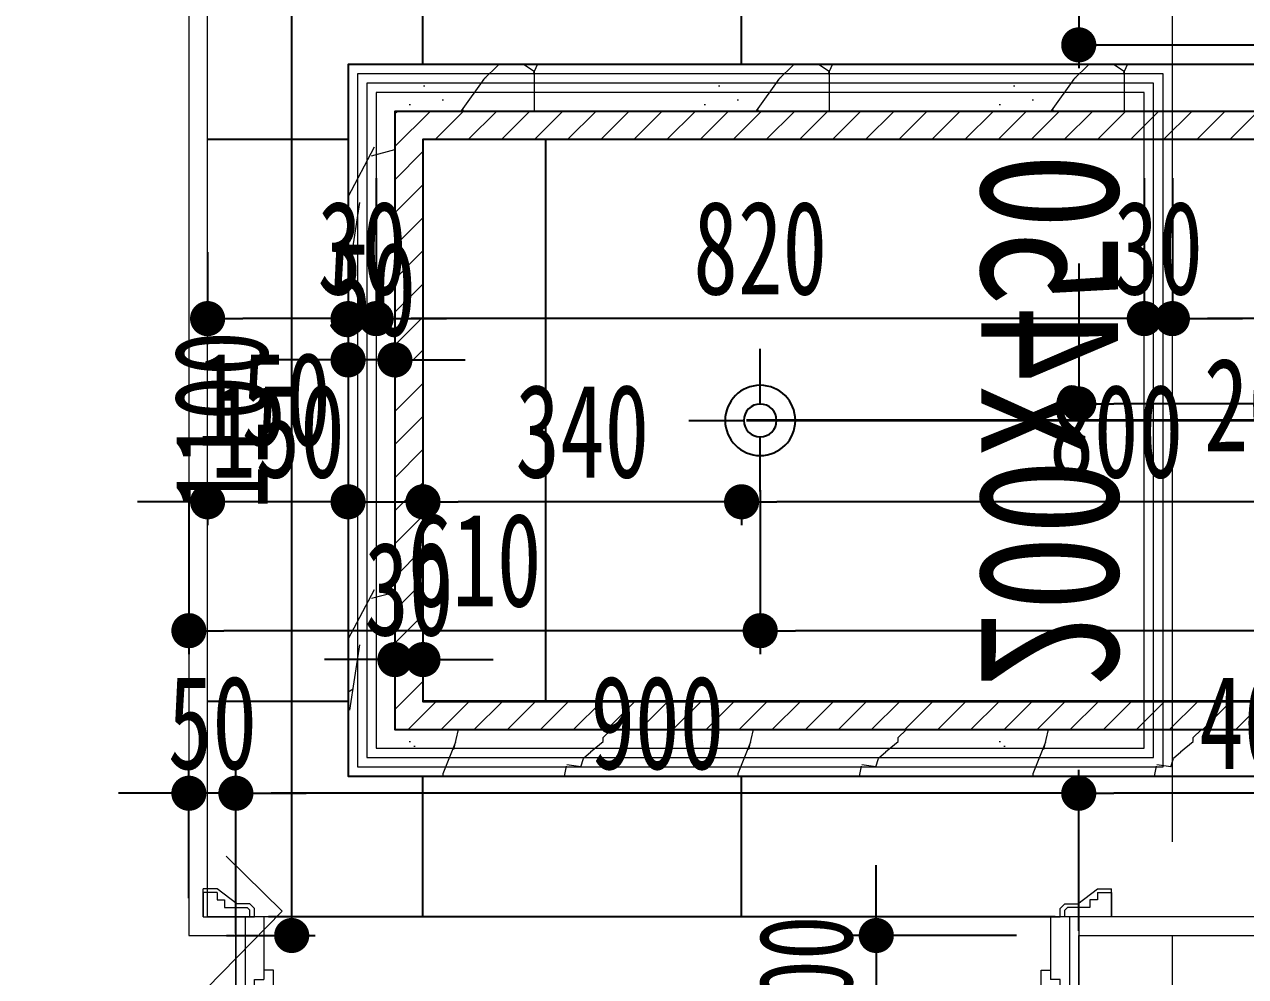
# Model space of a CAD drawing. Header units: millimetres. Extents: x 815519 to 890079, y 147095 to 251022.
# Drawn here: x 872216 to 873520, y 213374 to 214390 of the extents above; entities that cross this region are included whole.
import ezdxf
from ezdxf.enums import TextEntityAlignment as Align

# ---------------------------------------------------------------- set-up
doc = ezdxf.new("R2010")
doc.units = ezdxf.units.MM
doc.header["$LTSCALE"] = 1000
doc.linetypes.add('DASH', pattern=[0.35, 0.25, -0.1])
doc.linetypes.add('DASHDOT', pattern=[1, 0.5, -0.25, 0, -0.25])
doc.layers.get('Defpoints').update_dxf_attribs({"color": 1})
for name, color, linetype in [('A-完成面尺寸标注', 53, 'Continuous'), ('FC-地面分割', 142, 'Continuous'), ('FC-材料分缝', 8, 'Continuous')]:
    doc.layers.add(name, color=color, linetype=linetype)
for name, color, linetype, lineweight in [('EL-开关设备', 140, 'Continuous', 0), ('EL-插座尺寸', 53, 'Continuous', 0), ('EL-线路控制', 11, 'Continuous', 0), ('FC-地面填充', 250, 'Continuous', 0), ('FC-地面尺寸', 53, 'Continuous', 0), ('FC-门槛线', 8, 'Continuous', 0), ('L-梁', 91, 'DASH', 0), ('RC-天花尺寸', 53, 'Continuous', 0), ('RC-天花灯具', 140, 'Continuous', 0), ('RC-天花灯具尺寸', 53, 'Continuous', 0), ('RC-天花造型', 40, 'Continuous', 0), ('S-WALL', 255, 'Continuous', 0), ('S-装饰完成线', 30, 'Continuous', 0), ('S-门套', 141, 'Continuous', 0), ('梁标注', 134, 'Continuous', 18)]:
    doc.layers.add(name, color=color, linetype=linetype, lineweight=lineweight)
doc.styles.add('TH-STYLE1', font='', dxfattribs={"width": 0.7})
doc.styles.add('宋体', font='', dxfattribs={"width": 0.8})
doc.styles.get('TH-STYLE1').set_extended_font_data('STFangsong')
doc.styles.get('宋体').set_extended_font_data('NSimSun')
doc.dimstyles.new('[布局]1：50', dxfattribs={"dimtxt": 2, "dimasz": 0.75, "dimexe": 0.5, "dimexo": 0.8, "dimgap": 0.5, "dimtad": 1, "dimdec": 0, "dimlfac": 50, "dimrnd": 5, "dimdsep": 46, "dimtxsty": 'TH-STYLE1', "dimblk": 'DOT', "dimcen": 1, "dimdle": 0.5, "dimclrd": 53, "dimclre": 53, "dimclrt": 53, "dimadec": 0, "dimazin": 0, "dimtfac": 1, "dimtdec": 0, "dimtix": 1, "dimtmove": 2, "dimatfit": 3, "dimldrblk": 'HBA_DIMENSION_TICK-天华', "dimfxl": 3, "dimfxlon": 1, "dimarcsym": 0})
doc.dimstyles.new('TH-1：50', dxfattribs={"dimscale": 50, "dimtxt": 2, "dimasz": 0.75, "dimexe": 0.5, "dimexo": 0.8, "dimgap": 0.5, "dimtad": 1, "dimdec": 0, "dimrnd": 5, "dimdsep": 46, "dimtxsty": 'TH-STYLE1', "dimblk": 'DOT', "dimcen": 1, "dimdle": 0.5, "dimclrd": 53, "dimclre": 53, "dimclrt": 2, "dimadec": 0, "dimazin": 2, "dimtfac": 1, "dimtdec": 0, "dimtix": 1, "dimtmove": 2, "dimatfit": 3, "dimldrblk": 'HBA_DIMENSION_TICK-天华', "dimfxl": 3, "dimfxlon": 1, "dimarcsym": 0})
doc.dimstyles.new('TH-[布局]1：50', dxfattribs={"dimscale": 0, "dimtxt": 2, "dimasz": 0.75, "dimexe": 0.3, "dimexo": 0.8, "dimgap": 0.5, "dimtad": 1, "dimdec": 0, "dimrnd": 5, "dimdsep": 46, "dimtxsty": 'TH-STYLE1', "dimblk": 'DOT', "dimcen": 1, "dimdle": 0.5, "dimclrd": 53, "dimclre": 53, "dimclrt": 53, "dimadec": 0, "dimazin": 2, "dimtfac": 1, "dimtdec": 0, "dimtix": 1, "dimtmove": 2, "dimatfit": 3, "dimldrblk": 'HBA_DIMENSION_TICK-天华', "dimfxl": 3, "dimfxlon": 1, "dimarcsym": 0})

# ---------------------------------------------------------------- blocks, each defined once
blk = doc.blocks.new('*U50')
at = {"layer": 'S-门套', "ltscale": 0.3}
for p, q in [((25, 300), (10, 300)), ((10, 270), (10, 300)), ((46.1, 284), (25, 300)), ((10, 296), (10, 270)), ((25, 296), (10, 296)), ((10, 270), (10, 296)), ((22.6, 296), (22.6, 296)), ((25, 296), (25, 288)), ((25, 288), (33, 288)), ((33, 288), (33, 280)), ((33, 280), (57, 280)), ((60, 284), (46.1, 284)), ((60, 277), (57, 280)), ((65, 279), (60, 284)), ((60, 270), (60, 277)), ((65, 270), (65, 279)), ((10, 270), (60, 270)), ((10, 270), (65, 270)), ((45, 130), (45, 270)), ((55, 130), (55, 270)), ((75, 270), (65, 270)), ((75, 217), (75, 270)), ((75, 227), (78.6, 227)), ((78.6, 222), (78.6, 227)), ((78.6, 222), (81.4, 222)), ((81.4, 227), (85, 227)), ((81.4, 222), (81.4, 227)), ((85, 227), (85, 187)), ((65, 217), (65, 197)), ((75, 217), (65, 217)), ((65, 197), (75, 197)), ((75, 130), (75, 197)), ((85, 187), (75, 187)), ((10, 130), (10, 100)), ((10, 130), (60, 130)), ((10, 104), (10, 130)), ((10, 130), (65, 130)), ((10, 130), (10, 104)), ((33, 112), (33, 120)), ((33, 120), (57, 120)), ((60, 123), (57, 120)), ((60, 130), (60, 123)), ((65, 121), (60, 116)), ((75, 130), (65, 130)), ((65, 130), (65, 121)), ((46.1, 116), (25, 100)), ((25, 104), (25, 112)), ((25, 112), (33, 112)), ((60, 116), (46.1, 116)), ((25, 104), (10, 104)), ((25, 100), (10, 100)), ((22.6, 104), (22.6, 104))]:
    blk.add_line(p, q, dxfattribs=at)
blk.add_arc((80, 227), 3, 0, 180, dxfattribs=at)
blk = doc.blocks.new('*U49')
at = {"layer": 'S-门套', "ltscale": 0.3}
for p, q in [((25, 300), (10, 300)), ((10, 270), (10, 300)), ((46.1, 284), (25, 300)), ((10, 296), (10, 270)), ((25, 296), (10, 296)), ((10, 270), (10, 296)), ((22.6, 296), (22.6, 296)), ((25, 296), (25, 288)), ((25, 288), (33, 288)), ((33, 288), (33, 280)), ((33, 280), (57, 280)), ((60, 284), (46.1, 284)), ((60, 277), (57, 280)), ((65, 279), (60, 284)), ((60, 270), (60, 277)), ((65, 270), (65, 279)), ((10, 270), (60, 270)), ((10, 270), (65, 270)), ((45, 130), (45, 270)), ((55, 130), (55, 270)), ((75, 270), (65, 270)), ((75, 217), (75, 270)), ((75, 227), (78.6, 227)), ((78.6, 222), (78.6, 227)), ((78.6, 222), (81.4, 222)), ((81.4, 227), (85, 227)), ((81.4, 222), (81.4, 227)), ((85, 227), (85, 187)), ((65, 217), (65, 197)), ((75, 217), (65, 217)), ((65, 197), (75, 197)), ((75, 130), (75, 197)), ((85, 187), (75, 187)), ((10, 130), (10, 100)), ((10, 130), (60, 130)), ((10, 104), (10, 130)), ((10, 130), (65, 130)), ((10, 130), (10, 104)), ((33, 112), (33, 120)), ((33, 120), (57, 120)), ((60, 123), (57, 120)), ((60, 130), (60, 123)), ((65, 121), (60, 116)), ((75, 130), (65, 130)), ((65, 130), (65, 121)), ((46.1, 116), (25, 100)), ((25, 104), (25, 112)), ((25, 112), (33, 112)), ((60, 116), (46.1, 116)), ((25, 104), (10, 104)), ((25, 100), (10, 100)), ((22.6, 104), (22.6, 104))]:
    blk.add_line(p, q, dxfattribs=at)
blk.add_arc((80, 227), 3, 0, 180, dxfattribs=at)
blk = doc.blocks.new('A$C6B8357AB')
at = {"layer": 'RC-天花灯具', "color": 8, "lineweight": -2}
for p, q in [((76.3, 152.3), (76.3, 93.8)), ((0, 76.3), (58.9, 76.3)), ((93.8, 76.3), (152.6, 76.3)), ((76.3, 58.9), (76.3, 0))]:
    blk.add_line(p, q, dxfattribs=at)
at = {"layer": 'RC-天花灯具', "lineweight": -2}
blk.add_circle((76.3, 76.3), 37.5, dxfattribs=at)
at = {"layer": 'RC-天花灯具', "color": 8, "lineweight": -2}
blk.add_circle((76.3, 76.3), 17.5, dxfattribs=at)
blk = doc.blocks.new('wgwegwevberr')
at = {"layer": 'L-梁', "linetype": 'DASH'}
blk.add_line((848312.3, 139443.9), (848312.3, 145743.9), dxfattribs=at)
blk = doc.blocks.new('_Dot')
at = {"color": 33, "linetype": 'ByBlock', "lineweight": -2}
blk.add_line((-0.5, 0), (-1, 0), dxfattribs=at)
at = {"color": 33, "linetype": 'ByBlock', "const_width": 0.5}
blk.add_lwpolyline([(-0.25, 0, 1), (0.25, 0, 1)], format="xyb", close=True, dxfattribs=at)
blk = doc.blocks.new('*D1060')
at = {"layer": 'Defpoints', "color": 0, "transparency": 16777216}
for p in [(873839.3, 214601.5, 6.9), (873341.8, 214517.5), (873341.8, 213985.1)]:
    blk.add_point(p, dxfattribs=at)
at = {"layer": 'EL-插座尺寸', "color": 53, "lineweight": -2, "transparency": 16777216}
for p, q in [((873341.8, 214135.1), (873341.8, 213960.1)), ((873839.3, 214135.1), (873839.3, 213960.1)), ((873801.8, 213985.1), (873379.3, 213985.1))]:
    blk.add_line(p, q, dxfattribs=at)
at = {"layer": 'EL-插座尺寸', "color": 53, "lineweight": -2, "transparency": 16777216, "xscale": 37.5, "yscale": 37.5, "zscale": 37.5, "rotation": 180}
blk.add_blockref('_Dot', (873341.8, 213985.1), dxfattribs=at)
at = {"layer": 'EL-插座尺寸', "color": 53, "lineweight": -2, "transparency": 16777216, "xscale": 37.5, "yscale": 37.5, "zscale": 37.5}
blk.add_blockref('_Dot', (873839.3, 213985.1), dxfattribs=at)
at = {"layer": 'EL-插座尺寸', "color": 2, "transparency": 16777216, "insert": (873616.8, 214066), "char_height": 100, "attachment_point": 5, "style": 'TH-STYLE1'}
blk.add_mtext('EQ', dxfattribs=at)
blk = doc.blocks.new('HBA_DIMENSION_TICK-天华')
at = {"color": 50, "linetype": 'ByBlock'}
for points in [[(-72.714, 62.307), (-54.906, 79.963), (-12, -0.037), (0, 0)], [(-72.714, -62.307), (-54.906, -79.963), (-12, 0.037), (0, 0)]]:
    blk.add_solid(points, dxfattribs=at)
blk = doc.blocks.new('*U551')
at = {"ltscale": 0.3}
h = blk.add_hatch(color=256, dxfattribs=at)
h.dxf.hatch_style = 1
edge = h.paths.add_edge_path()
edge.add_arc((0, 0), 50, 0, 360)
for p, q in [((195.9, 194.1), (136.6, 253.4)), ((36.2, 34.5), (195.9, 194.1))]:
    blk.add_line(p, q, dxfattribs=at)
blk.add_circle((0, 0), 50, dxfattribs=at)
blk = doc.blocks.new('*D1137')
at = {"layer": 'A-完成面尺寸标注', "color": 53, "lineweight": -2, "ltscale": 0.5, "transparency": 16777216}
for p, q in [((873341.8, 213422.5), (873341.8, 213594.4)), ((873741.8, 213477.5), (873741.8, 213594.4)), ((873704.3, 213569.4), (873379.3, 213569.4))]:
    blk.add_line(p, q, dxfattribs=at)
at = {"layer": 'Defpoints', "color": 0, "ltscale": 0.5, "transparency": 16777216}
for p in [(873341.8, 213569.4), (873741.8, 213437.5), (873341.8, 213382.5)]:
    blk.add_point(p, dxfattribs=at)
at = {"layer": 'A-完成面尺寸标注', "color": 53, "lineweight": -2, "ltscale": 0.5, "transparency": 16777216, "xscale": 37.49999999999999, "yscale": 37.49999999999999, "zscale": 37.49999999999999, "rotation": 180}
blk.add_blockref('_Dot', (873341.8, 213569.4), dxfattribs=at)
at = {"layer": 'A-完成面尺寸标注', "color": 53, "lineweight": -2, "ltscale": 0.5, "transparency": 16777216, "xscale": 37.49999999999999, "yscale": 37.49999999999999, "zscale": 37.49999999999999}
blk.add_blockref('_Dot', (873741.8, 213569.4), dxfattribs=at)
at = {"layer": 'A-完成面尺寸标注', "color": 53, "ltscale": 0.5, "transparency": 16777216, "insert": (873541.8, 213644.4), "char_height": 100, "attachment_point": 5, "style": 'TH-STYLE1'}
blk.add_mtext('400', dxfattribs=at)
blk = doc.blocks.new('*D1138')
at = {"layer": 'A-完成面尺寸标注', "color": 53, "lineweight": -2, "ltscale": 0.5, "transparency": 16777216}
for p, q in [((872441.8, 213419.8), (872441.8, 213594.4)), ((873341.8, 213422.5), (873341.8, 213594.4)), ((873304.3, 213569.4), (872479.3, 213569.4))]:
    blk.add_line(p, q, dxfattribs=at)
at = {"layer": 'Defpoints', "color": 0, "ltscale": 0.5, "transparency": 16777216}
for p in [(872441.8, 213569.4), (872441.8, 213379.8), (873341.8, 213382.5)]:
    blk.add_point(p, dxfattribs=at)
at = {"layer": 'A-完成面尺寸标注', "color": 53, "lineweight": -2, "ltscale": 0.5, "transparency": 16777216, "xscale": 37.49999999999999, "yscale": 37.49999999999999, "zscale": 37.49999999999999, "rotation": 180}
blk.add_blockref('_Dot', (872441.8, 213569.4), dxfattribs=at)
at = {"layer": 'A-完成面尺寸标注', "color": 53, "lineweight": -2, "ltscale": 0.5, "transparency": 16777216, "xscale": 37.49999999999999, "yscale": 37.49999999999999, "zscale": 37.49999999999999}
blk.add_blockref('_Dot', (873341.8, 213569.4), dxfattribs=at)
at = {"layer": 'A-完成面尺寸标注', "color": 53, "ltscale": 0.5, "transparency": 16777216, "insert": (872891.8, 213644.4), "char_height": 100, "attachment_point": 5, "style": 'TH-STYLE1'}
blk.add_mtext('900', dxfattribs=at)
blk = doc.blocks.new('*D1139')
at = {"layer": 'A-完成面尺寸标注', "color": 53, "lineweight": -2, "ltscale": 0.5, "transparency": 16777216}
for p, q in [((873125.6, 213455), (873125.6, 213492.5)), ((873275.5, 213417.5), (873100.6, 213417.5)), ((873125.6, 213417.5), (873125.6, 213317.5)), ((873275.5, 213317.5), (873100.6, 213317.5)), ((873125.6, 213280), (873125.6, 213242.5))]:
    blk.add_line(p, q, dxfattribs=at)
at = {"layer": 'Defpoints', "color": 0, "ltscale": 0.5, "transparency": 16777216}
for p in [(873341.8, 213417.5, 6.9), (873125.6, 213317.5), (873341.8, 213317.5, 6.9)]:
    blk.add_point(p, dxfattribs=at)
at = {"layer": 'A-完成面尺寸标注', "color": 53, "lineweight": -2, "ltscale": 0.5, "transparency": 16777216, "xscale": 37.49999999999999, "yscale": 37.49999999999999, "zscale": 37.49999999999999}
for p, rotation in [((873125.6, 213417.5), 270), ((873125.6, 213317.5), 90)]:
    blk.add_blockref('_Dot', p, dxfattribs=dict(at, rotation=rotation))
at = {"layer": 'A-完成面尺寸标注', "color": 53, "ltscale": 0.5, "transparency": 16777216, "insert": (873050.6, 213367.5), "char_height": 100, "attachment_point": 5, "rotation": 90, "style": 'TH-STYLE1'}
blk.add_mtext('100', dxfattribs=at)
blk = doc.blocks.new('*D1151')
at = {"layer": 'A-完成面尺寸标注', "color": 53, "lineweight": -2, "ltscale": 0.5, "transparency": 16777216}
for p, q in [((872391.6, 213457.5), (872391.6, 213594.4)), ((872441.8, 213502.3), (872441.8, 213594.4)), ((872354.1, 213569.4), (872316.6, 213569.4)), ((872441.8, 213569.4), (872391.6, 213569.4)), ((872479.3, 213569.4), (872516.8, 213569.4))]:
    blk.add_line(p, q, dxfattribs=at)
at = {"layer": 'Defpoints', "color": 0, "ltscale": 0.5, "transparency": 16777216}
for p in [(872391.6, 213569.4), (872441.8, 213462.3), (872391.6, 213417.5)]:
    blk.add_point(p, dxfattribs=at)
at = {"layer": 'A-完成面尺寸标注', "color": 53, "lineweight": -2, "ltscale": 0.5, "transparency": 16777216, "xscale": 37.49999999999999, "yscale": 37.49999999999999, "zscale": 37.49999999999999}
blk.add_blockref('_Dot', (872391.6, 213569.4), dxfattribs=at)
at = {"layer": 'A-完成面尺寸标注', "color": 53, "lineweight": -2, "ltscale": 0.5, "transparency": 16777216, "xscale": 37.49999999999999, "yscale": 37.49999999999999, "zscale": 37.49999999999999, "rotation": 180}
blk.add_blockref('_Dot', (872441.8, 213569.4), dxfattribs=at)
at = {"layer": 'A-完成面尺寸标注', "color": 53, "ltscale": 0.5, "transparency": 16777216, "insert": (872416.7, 213644.4), "char_height": 100, "attachment_point": 5, "style": 'TH-STYLE1'}
blk.add_mtext('50', dxfattribs=at)
blk = doc.blocks.new('*D1152')
at = {"layer": 'A-完成面尺寸标注', "color": 53, "lineweight": -2, "ltscale": 0.5, "transparency": 16777216}
for p, q in [((872431.6, 214517.5), (872526.4, 214517.5)), ((872501.4, 213455), (872501.4, 214480)), ((872431.6, 213417.5), (872526.4, 213417.5))]:
    blk.add_line(p, q, dxfattribs=at)
at = {"layer": 'Defpoints', "color": 0, "ltscale": 0.5, "transparency": 16777216}
for p in [(872391.6, 214517.5, 6.9), (872501.4, 214517.5), (872391.6, 213417.5, 6.9)]:
    blk.add_point(p, dxfattribs=at)
at = {"layer": 'A-完成面尺寸标注', "color": 53, "lineweight": -2, "ltscale": 0.5, "transparency": 16777216, "xscale": 37.49999999999999, "yscale": 37.49999999999999, "zscale": 37.49999999999999}
for p, rotation in [((872501.4, 214517.5), 90), ((872501.4, 213417.5), 270)]:
    blk.add_blockref('_Dot', p, dxfattribs=dict(at, rotation=rotation))
at = {"layer": 'A-完成面尺寸标注', "color": 53, "ltscale": 0.5, "transparency": 16777216, "insert": (872426.4, 213967.5), "char_height": 100, "attachment_point": 5, "rotation": 90, "style": 'TH-STYLE1'}
blk.add_mtext('1100', dxfattribs=at)
blk = doc.blocks.new('*D1161')
at = {"layer": 'A-完成面尺寸标注', "color": 53, "lineweight": -2, "ltscale": 0.5, "transparency": 16777216}
for p, q in [((873341.8, 214477.6), (873341.8, 214343.5)), ((874291.8, 214477.6), (874291.8, 214343.5)), ((873379.3, 214368.5), (874254.3, 214368.5))]:
    blk.add_line(p, q, dxfattribs=at)
at = {"layer": 'Defpoints', "color": 0, "ltscale": 0.5, "transparency": 16777216}
for p in [(873341.8, 214517.5, 6.9), (874291.8, 214517.5, 6.9), (874291.8, 214368.5)]:
    blk.add_point(p, dxfattribs=at)
at = {"layer": 'A-完成面尺寸标注', "color": 53, "lineweight": -2, "ltscale": 0.5, "transparency": 16777216, "xscale": 37.49999999999999, "yscale": 37.49999999999999, "zscale": 37.49999999999999, "rotation": 180}
blk.add_blockref('_Dot', (873341.8, 214368.5), dxfattribs=at)
at = {"layer": 'A-完成面尺寸标注', "color": 53, "lineweight": -2, "ltscale": 0.5, "transparency": 16777216, "xscale": 37.49999999999999, "yscale": 37.49999999999999, "zscale": 37.49999999999999}
blk.add_blockref('_Dot', (874291.8, 214368.5), dxfattribs=at)
at = {"layer": 'A-完成面尺寸标注', "color": 53, "ltscale": 0.5, "transparency": 16777216, "insert": (873816.8, 214443.5), "char_height": 100, "attachment_point": 5, "style": 'TH-STYLE1'}
blk.add_mtext('950', dxfattribs=at)
blk = doc.blocks.new('*D1209')
at = {"layer": 'Defpoints', "color": 0, "ltscale": 0.5, "transparency": 16777216}
for p in [(872561.6, 214164.9), (872591.6, 214164.9), (872561.6, 214076.2)]:
    blk.add_point(p, dxfattribs=at)
at = {"layer": 'RC-天花尺寸', "color": 53, "lineweight": -2, "ltscale": 0.5, "transparency": 16777216}
for p, q in [((872561.6, 214124.9), (872561.6, 214061.2)), ((872591.6, 214124.9), (872591.6, 214061.2)), ((872524.1, 214076.2), (872486.6, 214076.2)), ((872591.6, 214076.2), (872561.6, 214076.2)), ((872629.1, 214076.2), (872666.6, 214076.2))]:
    blk.add_line(p, q, dxfattribs=at)
at = {"layer": 'RC-天花尺寸', "color": 53, "lineweight": -2, "ltscale": 0.5, "transparency": 16777216, "xscale": 37.49999999999999, "yscale": 37.49999999999999, "zscale": 37.49999999999999}
blk.add_blockref('_Dot', (872561.6, 214076.2), dxfattribs=at)
at = {"layer": 'RC-天花尺寸', "color": 53, "lineweight": -2, "ltscale": 0.5, "transparency": 16777216, "xscale": 37.49999999999999, "yscale": 37.49999999999999, "zscale": 37.49999999999999, "rotation": 180}
blk.add_blockref('_Dot', (872591.6, 214076.2), dxfattribs=at)
at = {"layer": 'RC-天花尺寸', "color": 53, "ltscale": 0.5, "transparency": 16777216, "insert": (872576.6, 214151.2), "char_height": 100, "attachment_point": 5, "style": 'TH-STYLE1'}
blk.add_mtext('30', dxfattribs=at)
blk = doc.blocks.new('*D1210')
at = {"layer": 'Defpoints', "color": 0, "ltscale": 0.5, "transparency": 16777216}
for p in [(872411.6, 214187), (872561.6, 214187), (872411.6, 214076.2)]:
    blk.add_point(p, dxfattribs=at)
at = {"layer": 'RC-天花尺寸', "color": 53, "lineweight": -2, "ltscale": 0.5, "transparency": 16777216}
for p, q in [((872411.6, 214147), (872411.6, 214061.2)), ((872561.6, 214147), (872561.6, 214061.2)), ((872524.1, 214076.2), (872449.1, 214076.2))]:
    blk.add_line(p, q, dxfattribs=at)
at = {"layer": 'RC-天花尺寸', "color": 53, "lineweight": -2, "ltscale": 0.5, "transparency": 16777216, "xscale": 37.49999999999999, "yscale": 37.49999999999999, "zscale": 37.49999999999999, "rotation": 180}
blk.add_blockref('_Dot', (872411.6, 214076.2), dxfattribs=at)
at = {"layer": 'RC-天花尺寸', "color": 53, "lineweight": -2, "ltscale": 0.5, "transparency": 16777216, "xscale": 37.49999999999999, "yscale": 37.49999999999999, "zscale": 37.49999999999999}
blk.add_blockref('_Dot', (872561.6, 214076.2), dxfattribs=at)
at = {"layer": 'RC-天花尺寸', "color": 53, "ltscale": 0.5, "transparency": 16777216, "insert": (872471.6, 213989.7), "char_height": 100, "attachment_point": 5, "style": 'TH-STYLE1'}
blk.add_mtext('150', dxfattribs=at)
blk = doc.blocks.new('*D1350')
at = {"layer": 'Defpoints', "color": 0, "transparency": 16777216}
for p in [(872981.8, 213936.7), (873781.8, 213936.7), (872981.8, 213880.6)]:
    blk.add_point(p, dxfattribs=at)
at = {"layer": 'FC-地面尺寸', "color": 53, "lineweight": -2, "transparency": 16777216}
for p, q in [((872981.8, 213896.7), (872981.8, 213855.6)), ((873781.8, 213896.7), (873781.8, 213855.6)), ((873744.3, 213880.6), (873019.3, 213880.6))]:
    blk.add_line(p, q, dxfattribs=at)
at = {"layer": 'FC-地面尺寸', "color": 53, "lineweight": -2, "transparency": 16777216, "xscale": 37.49999999999999, "yscale": 37.49999999999999, "zscale": 37.49999999999999, "rotation": 180}
blk.add_blockref('_Dot', (872981.8, 213880.6), dxfattribs=at)
at = {"layer": 'FC-地面尺寸', "color": 53, "lineweight": -2, "transparency": 16777216, "xscale": 37.49999999999999, "yscale": 37.49999999999999, "zscale": 37.49999999999999}
blk.add_blockref('_Dot', (873781.8, 213880.6), dxfattribs=at)
at = {"layer": 'FC-地面尺寸', "color": 53, "transparency": 16777216, "insert": (873381.8, 213955.6), "char_height": 100, "attachment_point": 5, "style": 'TH-STYLE1'}
blk.add_mtext('800', dxfattribs=at)
blk = doc.blocks.new('*D1351')
at = {"layer": 'Defpoints', "color": 0, "transparency": 16777216}
for p in [(872641.6, 213936.7), (872981.8, 213936.7), (872641.6, 213880.6)]:
    blk.add_point(p, dxfattribs=at)
at = {"layer": 'FC-地面尺寸', "color": 53, "lineweight": -2, "transparency": 16777216}
for p, q in [((872641.6, 213896.7), (872641.6, 213855.6)), ((872981.8, 213896.7), (872981.8, 213855.6)), ((872944.3, 213880.6), (872679.1, 213880.6))]:
    blk.add_line(p, q, dxfattribs=at)
at = {"layer": 'FC-地面尺寸', "color": 53, "lineweight": -2, "transparency": 16777216, "xscale": 37.49999999999999, "yscale": 37.49999999999999, "zscale": 37.49999999999999, "rotation": 180}
blk.add_blockref('_Dot', (872641.6, 213880.6), dxfattribs=at)
at = {"layer": 'FC-地面尺寸', "color": 53, "lineweight": -2, "transparency": 16777216, "xscale": 37.49999999999999, "yscale": 37.49999999999999, "zscale": 37.49999999999999}
blk.add_blockref('_Dot', (872981.8, 213880.6), dxfattribs=at)
at = {"layer": 'FC-地面尺寸', "color": 53, "transparency": 16777216, "insert": (872811.7, 213955.6), "char_height": 100, "attachment_point": 5, "style": 'TH-STYLE1'}
blk.add_mtext('340', dxfattribs=at)
blk = doc.blocks.new('*D1352')
at = {"layer": 'Defpoints', "color": 0, "transparency": 16777216}
for p in [(872611.6, 213736.5), (872641.6, 213736.5), (872611.6, 213712.1)]:
    blk.add_point(p, dxfattribs=at)
at = {"layer": 'FC-地面尺寸', "color": 53, "lineweight": -2, "transparency": 16777216}
for p, q in [((872574.1, 213712.1), (872536.6, 213712.1)), ((872611.6, 213712.1), (872611.6, 213687.1)), ((872641.6, 213712.1), (872611.6, 213712.1)), ((872641.6, 213712.1), (872641.6, 213687.1)), ((872679.1, 213712.1), (872716.6, 213712.1))]:
    blk.add_line(p, q, dxfattribs=at)
at = {"layer": 'FC-地面尺寸', "color": 53, "lineweight": -2, "transparency": 16777216, "xscale": 37.49999999999999, "yscale": 37.49999999999999, "zscale": 37.49999999999999}
blk.add_blockref('_Dot', (872611.6, 213712.1), dxfattribs=at)
at = {"layer": 'FC-地面尺寸', "color": 53, "lineweight": -2, "transparency": 16777216, "xscale": 37.49999999999999, "yscale": 37.49999999999999, "zscale": 37.49999999999999, "rotation": 180}
blk.add_blockref('_Dot', (872641.6, 213712.1), dxfattribs=at)
at = {"layer": 'FC-地面尺寸', "color": 53, "transparency": 16777216, "insert": (872626.6, 213787.1), "char_height": 100, "attachment_point": 5, "style": 'TH-STYLE1'}
blk.add_mtext('30', dxfattribs=at)
blk = doc.blocks.new('*D1353')
at = {"layer": 'Defpoints', "color": 0, "transparency": 16777216}
for p in [(872561.6, 214033.7), (872561.6, 214032.1), (872611.6, 214033.7)]:
    blk.add_point(p, dxfattribs=at)
at = {"layer": 'FC-地面尺寸', "color": 53, "lineweight": -2, "transparency": 16777216}
for p, q in [((872524.1, 214032.1), (872486.6, 214032.1)), ((872561.6, 214032.1), (872561.6, 214007.1)), ((872611.6, 214032.1), (872561.6, 214032.1)), ((872611.6, 214032.1), (872611.6, 214007.1)), ((872649.1, 214032.1), (872686.6, 214032.1))]:
    blk.add_line(p, q, dxfattribs=at)
at = {"layer": 'FC-地面尺寸', "color": 53, "lineweight": -2, "transparency": 16777216, "xscale": 37.49999999999999, "yscale": 37.49999999999999, "zscale": 37.49999999999999}
blk.add_blockref('_Dot', (872561.6, 214032.1), dxfattribs=at)
at = {"layer": 'FC-地面尺寸', "color": 53, "lineweight": -2, "transparency": 16777216, "xscale": 37.49999999999999, "yscale": 37.49999999999999, "zscale": 37.49999999999999, "rotation": 180}
blk.add_blockref('_Dot', (872611.6, 214032.1), dxfattribs=at)
at = {"layer": 'FC-地面尺寸', "color": 53, "transparency": 16777216, "insert": (872586.6, 214107.1), "char_height": 100, "attachment_point": 5, "style": 'TH-STYLE1'}
blk.add_mtext('50', dxfattribs=at)
blk = doc.blocks.new('*D1354')
at = {"layer": 'Defpoints', "color": 0, "transparency": 16777216}
for p in [(872411.6, 213923.6), (872561.6, 213923.6), (872411.6, 213880.6)]:
    blk.add_point(p, dxfattribs=at)
at = {"layer": 'FC-地面尺寸', "color": 53, "lineweight": -2, "transparency": 16777216}
for p, q in [((872374.1, 213880.6), (872336.6, 213880.6)), ((872411.6, 213883.6), (872411.6, 213855.6)), ((872561.6, 213880.6), (872411.6, 213880.6)), ((872561.6, 213883.6), (872561.6, 213855.6)), ((872599.1, 213880.6), (872636.6, 213880.6))]:
    blk.add_line(p, q, dxfattribs=at)
at = {"layer": 'FC-地面尺寸', "color": 53, "lineweight": -2, "transparency": 16777216, "xscale": 37.49999999999999, "yscale": 37.49999999999999, "zscale": 37.49999999999999}
blk.add_blockref('_Dot', (872411.6, 213880.6), dxfattribs=at)
at = {"layer": 'FC-地面尺寸', "color": 53, "lineweight": -2, "transparency": 16777216, "xscale": 37.49999999999999, "yscale": 37.49999999999999, "zscale": 37.49999999999999, "rotation": 180}
blk.add_blockref('_Dot', (872561.6, 213880.6), dxfattribs=at)
at = {"layer": 'FC-地面尺寸', "color": 53, "transparency": 16777216, "insert": (872486.6, 213955.6), "char_height": 100, "attachment_point": 5, "style": 'TH-STYLE1'}
blk.add_mtext('150', dxfattribs=at)
blk = doc.blocks.new('*D1382')
at = {"layer": 'Defpoints', "color": 0, "ltscale": 0.5, "transparency": 16777216}
for p in [(873001.7, 213967.5, 6.9), (874341.8, 213967.5, 13.8), (873001.7, 213743)]:
    blk.add_point(p, dxfattribs=at)
at = {"layer": 'RC-天花灯具尺寸', "color": 53, "lineweight": -2, "ltscale": 0.5, "transparency": 16777216}
for p, q in [((873001.7, 213892.9), (873001.7, 213718)), ((874341.8, 213892.7), (874341.8, 213718)), ((874304.3, 213743), (873039.2, 213743))]:
    blk.add_line(p, q, dxfattribs=at)
at = {"layer": 'RC-天花灯具尺寸', "color": 53, "lineweight": -2, "ltscale": 0.5, "transparency": 16777216, "xscale": 37.49999999999999, "yscale": 37.49999999999999, "zscale": 37.49999999999999, "rotation": 180}
blk.add_blockref('_Dot', (873001.7, 213743), dxfattribs=at)
at = {"layer": 'RC-天花灯具尺寸', "color": 53, "lineweight": -2, "ltscale": 0.5, "transparency": 16777216, "xscale": 37.49999999999999, "yscale": 37.49999999999999, "zscale": 37.49999999999999}
blk.add_blockref('_Dot', (874341.8, 213743), dxfattribs=at)
at = {"layer": 'RC-天花灯具尺寸', "color": 53, "ltscale": 0.5, "transparency": 16777216, "insert": (873671.8, 213818), "char_height": 100, "attachment_point": 5, "style": 'TH-STYLE1'}
blk.add_mtext('1340', dxfattribs=at)
blk = doc.blocks.new('*D1383')
at = {"layer": 'Defpoints', "color": 0, "ltscale": 0.5, "transparency": 16777216}
for p in [(872391.6, 213980.1, 6.9), (873001.7, 213967.5, 6.9), (872391.6, 213743)]:
    blk.add_point(p, dxfattribs=at)
at = {"layer": 'RC-天花灯具尺寸', "color": 53, "lineweight": -2, "ltscale": 0.5, "transparency": 16777216}
for p, q in [((872391.6, 213892.9), (872391.6, 213718)), ((873001.7, 213892.9), (873001.7, 213718)), ((872964.2, 213743), (872429.1, 213743))]:
    blk.add_line(p, q, dxfattribs=at)
at = {"layer": 'RC-天花灯具尺寸', "color": 53, "lineweight": -2, "ltscale": 0.5, "transparency": 16777216, "xscale": 37.49999999999999, "yscale": 37.49999999999999, "zscale": 37.49999999999999, "rotation": 180}
blk.add_blockref('_Dot', (872391.6, 213743), dxfattribs=at)
at = {"layer": 'RC-天花灯具尺寸', "color": 53, "lineweight": -2, "ltscale": 0.5, "transparency": 16777216, "xscale": 37.49999999999999, "yscale": 37.49999999999999, "zscale": 37.49999999999999}
blk.add_blockref('_Dot', (873001.7, 213743), dxfattribs=at)
at = {"layer": 'RC-天花灯具尺寸', "color": 53, "ltscale": 0.5, "transparency": 16777216, "insert": (872696.7, 213818), "char_height": 100, "attachment_point": 5, "style": 'TH-STYLE1'}
blk.add_mtext('610', dxfattribs=at)
blk = doc.blocks.new('A户型左模型')
at = {"layer": '梁标注', "color": 3, "style": '宋体', "width": 0.8}
blk.add_text('200x450', height=150, rotation=90, dxfattribs=at).set_placement((671247.2, -223078), align=Align.MIDDLE_CENTER)
blk = doc.blocks.new('*D1413')
at = {"layer": 'Defpoints', "color": 0, "ltscale": 0.5, "transparency": 16777216}
for p in [(873441.8, 214347.5), (873641.8, 214347.5), (873441.8, 214076.2)]:
    blk.add_point(p, dxfattribs=at)
at = {"layer": 'RC-天花尺寸', "color": 53, "lineweight": -2, "ltscale": 0.5, "transparency": 16777216}
for p, q in [((873441.8, 214226.2), (873441.8, 214061.2)), ((873641.8, 214226.2), (873641.8, 214061.2)), ((873604.3, 214076.2), (873479.3, 214076.2))]:
    blk.add_line(p, q, dxfattribs=at)
at = {"layer": 'RC-天花尺寸', "color": 53, "lineweight": -2, "ltscale": 0.5, "transparency": 16777216, "xscale": 37.49999999999999, "yscale": 37.49999999999999, "zscale": 37.49999999999999, "rotation": 180}
blk.add_blockref('_Dot', (873441.8, 214076.2), dxfattribs=at)
at = {"layer": 'RC-天花尺寸', "color": 53, "lineweight": -2, "ltscale": 0.5, "transparency": 16777216, "xscale": 37.49999999999999, "yscale": 37.49999999999999, "zscale": 37.49999999999999}
blk.add_blockref('_Dot', (873641.8, 214076.2), dxfattribs=at)
at = {"layer": 'RC-天花尺寸', "color": 53, "ltscale": 0.5, "transparency": 16777216, "insert": (873546.8, 213983.5), "char_height": 100, "attachment_point": 5, "style": 'TH-STYLE1'}
blk.add_mtext('200', dxfattribs=at)
blk = doc.blocks.new('*D1414')
at = {"layer": 'Defpoints', "color": 0, "ltscale": 0.5, "transparency": 16777216}
for p in [(873441.8, 214347.5), (873411.8, 214317.5), (873411.8, 214076.2)]:
    blk.add_point(p, dxfattribs=at)
at = {"layer": 'RC-天花尺寸', "color": 53, "lineweight": -2, "ltscale": 0.5, "transparency": 16777216}
for p, q in [((873411.8, 214226.2), (873411.8, 214061.2)), ((873441.8, 214226.2), (873441.8, 214061.2)), ((873374.3, 214076.2), (873336.8, 214076.2)), ((873441.8, 214076.2), (873411.8, 214076.2)), ((873479.3, 214076.2), (873516.8, 214076.2))]:
    blk.add_line(p, q, dxfattribs=at)
at = {"layer": 'RC-天花尺寸', "color": 53, "lineweight": -2, "ltscale": 0.5, "transparency": 16777216, "xscale": 37.49999999999999, "yscale": 37.49999999999999, "zscale": 37.49999999999999}
blk.add_blockref('_Dot', (873411.8, 214076.2), dxfattribs=at)
at = {"layer": 'RC-天花尺寸', "color": 53, "lineweight": -2, "ltscale": 0.5, "transparency": 16777216, "xscale": 37.49999999999999, "yscale": 37.49999999999999, "zscale": 37.49999999999999, "rotation": 180}
blk.add_blockref('_Dot', (873441.8, 214076.2), dxfattribs=at)
at = {"layer": 'RC-天花尺寸', "color": 53, "ltscale": 0.5, "transparency": 16777216, "insert": (873426.8, 214151.2), "char_height": 100, "attachment_point": 5, "style": 'TH-STYLE1'}
blk.add_mtext('30', dxfattribs=at)
blk = doc.blocks.new('*D1415')
at = {"layer": 'Defpoints', "color": 0, "ltscale": 0.5, "transparency": 16777216}
for p in [(872591.6, 214317.5), (873411.8, 214317.5), (872591.6, 214076.2)]:
    blk.add_point(p, dxfattribs=at)
at = {"layer": 'RC-天花尺寸', "color": 53, "lineweight": -2, "ltscale": 0.5, "transparency": 16777216}
for p, q in [((872591.6, 214226.2), (872591.6, 214061.2)), ((873411.8, 214226.2), (873411.8, 214061.2)), ((873374.3, 214076.2), (872629.1, 214076.2))]:
    blk.add_line(p, q, dxfattribs=at)
at = {"layer": 'RC-天花尺寸', "color": 53, "lineweight": -2, "ltscale": 0.5, "transparency": 16777216, "xscale": 37.49999999999999, "yscale": 37.49999999999999, "zscale": 37.49999999999999, "rotation": 180}
blk.add_blockref('_Dot', (872591.6, 214076.2), dxfattribs=at)
at = {"layer": 'RC-天花尺寸', "color": 53, "lineweight": -2, "ltscale": 0.5, "transparency": 16777216, "xscale": 37.49999999999999, "yscale": 37.49999999999999, "zscale": 37.49999999999999}
blk.add_blockref('_Dot', (873411.8, 214076.2), dxfattribs=at)
at = {"layer": 'RC-天花尺寸', "color": 53, "ltscale": 0.5, "transparency": 16777216, "insert": (873001.7, 214151.2), "char_height": 100, "attachment_point": 5, "style": 'TH-STYLE1'}
blk.add_mtext('820', dxfattribs=at)

msp = doc.modelspace()

# ---------------------------------------------------------------- hatches: boundary and pattern name
at = {"layer": 'FC-地面填充', "ltscale": 0.5}
h = msp.add_hatch(dxfattribs=at)
h.set_pattern_fill('大理石', color=256, scale=50, pattern_type=2)
h.set_pattern_definition([(41.9872125, (262.5, 36), (629.999983, 472.5000073), [10.09022, -2108.85545]), (68.1985905, (112.5, 20.25), (314.9999976, 944.9999946), [36.34986, -2508.14045]), (60.945396, (105, 2.25), (314.9999758, 472.500012), [15.44344, -3227.6799]), (90, (112.5, 15.75), (315, -2e-14), [4.5, -467.99997]), (71.565051, (259.5, 27), (1e-06, 472.5), [9.48683, -986.6306]), (171.469234, (259.5, 27), (-314.999998, 3.6e-06), [15.16781, -3170.0724]), (79.215702, (238.5, -2.25), (314.9999998, 1889.9999904), [32.06634, -3334.89895]), (62.1329961, (1.5, 141.75), (1259.99998061, 2362.50000902), [73.8093, -15426.1425]), (0, (6.04, 211.03), (0, 472.5), [0, -315]), (64.9831065, (210, 297), (629.9999984, 1417.4999907), [49.65884, -5164.5185]), (81.4391104, (331.5, 110.25), (629.99999884, 4252.49996763), [70.5359, -14742.001]), (82.8749836, (157.5, 153), (314.99997597, 2362.4999978), [36.28016, -7582.553]), (76.75948, (126, 54), (315.00000216, 1417.4999931), [78.58912, -8173.2675]), (0, (76.9, 54.23), (0, 472.5), [0, -315]), (0, (81.96, 49.17), (0, 472.5), [0, -315]), (0, (117.4, 74.46), (0, 472.5), [0, -315]), (0, (107.26, 130.1), (0, 472.5), [0, -315]), (59.0362434, (144, 130.5), (314.9999702, 472.5000116), [26.23928, -5484.01]), (0, (157.47, 152.13), (0, 472.5), [0, -315]), (0, (117.4, 135.16), (0, 472.5), [0, -315]), (0, (132.57, 165.5), (0, 472.5), [0, -315]), (0, (117.4, 120), (0, 472.5), [0, -315]), (50.194429, (300, 87.75), (315, 472.4999994), [11.71538, -2448.51325]), (90, (300, 74.25), (315, -2e-14), [13.5, -458.99998]), (43.66778, (283.5, 58.5), (944.999998, 944.9999951), [22.81036, -4767.36495]), (90, (283.5, 54), (315, -2e-14), [4.5, -467.99997]), (39.805571, (270, 42.75), (629.9999795, 472.5000167), [17.57306, -3672.76985]), (0, (223.67, 74.46), (0, 472.5), [0, -315]), (0, (300.7, 88.73), (0, 472.5), [0, -315]), (0, (300.7, 88.73), (0, 472.5), [0, -315]), (29.3577535, (307.5, 96.75), (944.999995, 472.5000022), [27.53634, -2863.7793]), (0, (299.6, 120), (0, 472.5), [0, -315]), (146.309932, (210, 297), (-629.9999979, 472.4999878), [32.44996, -3374.79595]), (8.1301023, (175.5, 234), (3149.9999744, 472.4999965), [31.8198, -6650.339]), (47.8624052, (105, 225), (1259.9999976, 1417.49999528), [42.4794, -8878.1955]), (14.620874, (36, 207), (1889.99998854, 472.5000191), [71.30919, -7416.1545]), (0, (61.7, 236.3), (0, 472.5), [0, -315]), (18.434949, (162, 189), (1259.999991, 472.4999952), [14.23025, -2974.12205]), (16.699244, (175.5, 193.5), (314.999993, 2.8e-05), [7.83023, -1636.51795]), (101.093723, (183, 195.75), (-630.00000934, 3307.49996524), [38.97836, -8146.4765]), (0, (142.7, 216.1), (0, 472.5), [0, -315]), (0, (175.33, 234.9), (0, 472.5), [0, -315]), (0, (132.57, 180.7), (0, 472.5), [0, -315]), (0, (92.1, 281.84), (0, 472.5), [0, -315]), (0, (76.9, 261.6), (0, 472.5), [0, -315]), (44.1449026, (157.5, 290.25), (944.99999728, 944.9999956), [35.53607, -7427.0385]), (54.5829447, (133.5, 256.5), (315.00000002, 472.49999563), [41.41331, -8655.3815]), (0, (157.92, 290.56), (0, 472.5), [0, -315]), (0, (112.32, 266.66), (0, 472.5), [0, -315]), (0, (157.92, 290.56), (0, 472.5), [0, -315]), (0, (133.55, 255.76), (0, 472.5), [0, -315]), (75.068583, (207, 238.5), (314.9999985, 1417.4999934), [11.64313, -2433.4143]), (90, (210, 249.75), (315, -2e-14), [47.25, -425.25]), (50.194429, (265.5, 447.75), (315, 472.4999994), [11.71538, -2448.51325]), (0, (178.1, 347.6), (0, 472.5), [0, -315]), (0, (188.24, 342.53), (0, 472.5), [0, -315]), (0, (147.75, 352.65), (0, 472.5), [0, -315]), (0, (198.37, 408.3), (0, 472.5), [0, -315]), (53.1301023, (231, 380.25), (315.0000004, 472.4999997), [22.5, -4702.4998]), (90, (231, 342), (315, -2e-14), [38.25, -434.24999]), (0, (231.05, 342.76), (0, 472.5), [0, -315]), (23.1985905, (255, 443.25), (944.999994, 472.4999966), [11.42366, -2387.5448]), (66.037511, (252, 436.5), (314.999997, 944.99999), [7.38664, -1543.8084]), (66.037511, (249, 429.75), (314.999997, 944.99999), [7.38664, -1543.8084]), (81.8698976, (244.5, 398.25), (315.00000136, 2362.4999988), [31.8198, -6650.339]), (90, (273, 456.75), (315, -2e-14), [11.25, -461.24999]), (0, (238.4, 472.5), (0, 472.5), [0, -315])])
h.paths.add_polyline_path([(876261.8, 214347.5), (872561.6, 214347.5), (872561.6, 213587.5), (876261.8, 213587.5)])
h.paths.add_polyline_path([(876211.8, 214297.5), (872611.6, 214297.5), (872611.6, 213637.5), (876211.8, 213637.5)], flags=16)
h = msp.add_hatch(dxfattribs=at)
h.set_pattern_fill('ANSI31', color=256, scale=200, style=0)
h.set_pattern_definition([(45, (0, 0), (-17.6776695, 17.6776695), [])])
h.paths.add_polyline_path([(876181.8, 214267.5), (872641.6, 214267.5), (872641.6, 213667.5), (876181.8, 213667.5)], flags=16)
h.paths.add_polyline_path([(876211.8, 214297.5), (872611.6, 214297.5), (872611.6, 213637.5), (876211.8, 213637.5)])
at = {"layer": 'FC-材料分缝', "ltscale": 0.5}
h = msp.add_hatch(dxfattribs=at)
h.set_pattern_fill('_USER', color=8, scale=800, angle=90, style=0, double=1, pattern_type=0)
h.set_pattern_definition([(90, (845572.3, 213667.5), (-800, 5e-14), []), (180, (845572.3, 213667.5), (-1e-13, -800), [])])
h.paths.add_polyline_path([(876181.8, 214267.5), (872641.6, 214267.5), (872641.6, 213667.5), (876181.8, 213667.5)])

# ---------------------------------------------------------------- linework, layer by layer
at = {"layer": 'EL-线路控制', "linetype": 'DASHDOT', "ltscale": 0.1}
msp.add_lwpolyline([(876128.4, 213690.9, 5, 5, 0), (875296.7, 213967.5, 3, 3, 0), (872986.7, 213967.5, 3, 3, 0)], format="xyseb", dxfattribs=at)
at = {"layer": 'FC-地面分割', "color": 142, "ltscale": 0.5}
msp.add_line((873316.6, 213437.5), (872476.6, 213437.5), dxfattribs=at)
for points in [[(876261.8, 214347.5), (872561.6, 214347.5), (872561.6, 213587.5), (876261.8, 213587.5)], [(876181.8, 214267.5), (872641.6, 214267.5), (872641.6, 213667.5), (876181.8, 213667.5)]]:
    msp.add_lwpolyline(points, close=True, dxfattribs=at)
at = {"layer": 'FC-地面分割', "color": 8, "ltscale": 0.5}
msp.add_lwpolyline([(876211.8, 214297.5), (872611.6, 214297.5), (872611.6, 213637.5), (876211.8, 213637.5)], close=True, dxfattribs=at)
at = {"layer": 'FC-材料分缝', "color": 8, "ltscale": 0.5}
for p, q in [((872641.6, 214347.5), (872641.6, 214497.5)), ((872981.8, 214347.5), (872981.8, 214497.5)), ((872561.6, 214267.5), (872411.6, 214267.5)), ((872561.6, 213667.5), (872411.6, 213667.5)), ((872641.6, 213437.5), (872641.6, 213587.5)), ((872981.8, 213437.5), (872981.8, 213587.5))]:
    msp.add_line(p, q, dxfattribs=at)
at = {"layer": 'FC-门槛线', "ltscale": 0.5}
msp.add_lwpolyline([(873341.8, 213437.5), (872441.8, 213437.5)], dxfattribs=at)
at = {"layer": 'RC-天花造型', "ltscale": 0.5}
msp.add_lwpolyline([(873441.8, 214347.5), (872561.6, 214347.5), (872561.6, 213587.5), (873441.8, 213587.5)], close=True, dxfattribs=at)
at = {"layer": 'RC-天花造型', "color": 250, "ltscale": 0.5}
for points in [[(873431.8, 214337.5), (872571.6, 214337.5), (872571.6, 213597.5), (873431.8, 213597.5)], [(873421.8, 214327.5), (872581.6, 214327.5), (872581.6, 213607.5), (873421.8, 213607.5)]]:
    msp.add_lwpolyline(points, close=True, dxfattribs=at)
at = {"layer": 'RC-天花造型', "color": 8, "ltscale": 0.5}
msp.add_lwpolyline([(873411.8, 214317.5), (872591.6, 214317.5), (872591.6, 213617.5), (873411.8, 213617.5)], close=True, dxfattribs=at)
at = {"layer": 'S-WALL'}
for p, q in [((872391.6, 214517.5), (872391.6, 213917.5)), ((872391.6, 213917.5), (872391.6, 213417.5)), ((872391.6, 213417.5), (872441.8, 213417.5)), ((872441.8, 213417.5), (872441.8, 213317.5)), ((873341.8, 213317.5), (873341.8, 213417.5)), ((873341.8, 213417.5), (873541.8, 213417.5))]:
    msp.add_line(p, q, dxfattribs=at)
at = {"layer": 'S-装饰完成线'}
for points in [[(871611.8, 209850.9), (871611.8, 209937.5), (871261.8, 209937.5), (871261.8, 210737.5), (870461.8, 210737.5), (870461.8, 213897.5), (872171.6, 213897.5), (872171.6, 213297.5), (872441.8, 213297.5), (872441.8, 213437.5), (872411.6, 213437.5), (872411.6, 214497.5), (872441.8, 214497.5), (872441.8, 214637.5), (872171.6, 214637.5), (872171.6, 214037.5), (870461.8, 214037.5), (870461.8, 216997.5), (871361.8, 216997.5), (871361.8, 217084.2)], [(873741.8, 213437.5), (873341.8, 213437.5), (873341.8, 213297.5), (873421.8, 213297.5), (873421.8, 209937.5), (873071.8, 209937.5), (873071.8, 209850.9)]]:
    msp.add_lwpolyline(points, dxfattribs=at)

# ---------------------------------------------------------------- block references
at = {"layer": 'EL-开关设备', "rotation": 0.5674500671668747}
msp.add_blockref('*U551', (872297.3, 213247.5), dxfattribs=at)
at = {"layer": 'L-梁', "color": 7, "xscale": -1}
for name, p in [('wgwegwevberr', (1721754.1, 71273.6)), ('A户型左模型', (1544560.1, 437045.5))]:
    msp.add_blockref(name, p, dxfattribs=at)
at = {"layer": 'RC-天花灯具', "color": 6, "lineweight": -2, "xscale": -1, "rotation": 180}
msp.add_blockref('A$C6B8357AB', (872925.4, 214043.8), dxfattribs=at)
at = {"layer": 'S-门套', "ltscale": 0.3, "xscale": -1, "rotation": 180}
msp.add_blockref('*U50', (872396.8, 213567.5), dxfattribs=at)
at = {"layer": 'S-门套', "ltscale": 0.3, "rotation": 180}
msp.add_blockref('*U49', (873386.8, 213567.5), dxfattribs=at)

# ---------------------------------------------------------------- dimensions: what is measured, and where the dimension line sits
at = {"layer": 'A-完成面尺寸标注', "ltscale": 0.5}
for base, p1, p2, angle, picture, middle in [((872501.4, 214517.5, -6.9), (872391.6, 213417.5), (872391.6, 214517.5), 90, '*D1152', (872426.4, 213967.5, -6.9)), ((874291.8, 214368.5, -6.9), (873341.8, 214517.5), (874291.8, 214517.5), 180, '*D1161', (873816.8, 214443.5, -6.9)), ((872391.6, 213569.4), (872441.8, 213462.3), (872391.6, 213417.5), 180, '*D1151', (872416.7, 213644.4)), ((872441.8, 213569.4), (873341.8, 213382.5), (872441.8, 213379.8), 180, '*D1138', (872891.8, 213644.4)), ((873341.8, 213569.4), (873741.8, 213437.5), (873341.8, 213382.5), 180, '*D1137', (873541.8, 213644.4)), ((873125.6, 213317.5, -6.9), (873341.8, 213417.5), (873341.8, 213317.5), 90, '*D1139', (873050.6, 213367.5, -6.9))]:
    dim = msp.add_linear_dim(base=base, p1=p1, p2=p2, angle=angle, dimstyle='[布局]1：50', override={"dimscale": 50, "dimlfac": 1}, dxfattribs=at)
    dim.commit()
    dim.dimension.update_dxf_attribs({"geometry": picture, "text_midpoint": middle})
at = {"layer": 'EL-插座尺寸'}
dim = msp.add_linear_dim(base=(873341.8, 213985.1), p1=(873839.3, 214601.5, 6.9), p2=(873341.8, 214517.5), angle=180, text='EQ', dimstyle='TH-1：50', dxfattribs=at)
dim.commit()
dim.dimension.update_dxf_attribs({"geometry": '*D1060', "text_midpoint": (873616.8, 214066), "dimtype": 160})
at = {"layer": 'FC-地面尺寸'}
for base, p1, p2, picture, middle in [((872561.6, 214032.1, -6.9), (872611.6, 214033.7, -6.9), (872561.6, 214033.7, -6.9), '*D1353', (872586.6, 214107.1, -6.9)), ((872411.6, 213880.6, -6.9), (872561.6, 213923.6, -6.9), (872411.6, 213923.6, -6.9), '*D1354', (872486.6, 213955.6, -6.9)), ((872641.6, 213880.6, -6.9), (872981.8, 213936.7, -6.9), (872641.6, 213936.7, -6.9), '*D1351', (872811.7, 213955.6, -6.9)), ((872981.8, 213880.6, -6.9), (873781.8, 213936.7, -6.9), (872981.8, 213936.7, -6.9), '*D1350', (873381.8, 213955.6, -6.9)), ((872611.6, 213712.1, -6.9), (872641.6, 213736.5, -6.9), (872611.6, 213736.5, -6.9), '*D1352', (872626.6, 213787.1, -6.9))]:
    dim = msp.add_linear_dim(base=base, p1=p1, p2=p2, angle=180, dimstyle='[布局]1：50', override={"dimscale": 50, "dimlfac": 1}, dxfattribs=at)
    dim.commit()
    dim.dimension.update_dxf_attribs({"geometry": picture, "text_midpoint": middle})
at = {"layer": 'RC-天花尺寸', "ltscale": 0.5}
for base, p1, p2, picture, middle in [((873411.8, 214076.2), (873441.8, 214347.5), (873411.8, 214317.5), '*D1414', (873426.8, 214151.2)), ((872591.6, 214076.2), (873411.8, 214317.5), (872591.6, 214317.5), '*D1415', (873001.7, 214151.2)), ((872561.6, 214076.2), (872591.6, 214164.9), (872561.6, 214164.9), '*D1209', (872576.6, 214151.2))]:
    dim = msp.add_linear_dim(base=base, p1=p1, p2=p2, angle=180, dimstyle='TH-[布局]1：50', override={"dimscale": 50}, dxfattribs=at)
    dim.commit()
    dim.dimension.update_dxf_attribs({"geometry": picture, "text_midpoint": middle})
for base, p1, p2, picture, middle in [((873441.8, 214076.2), (873641.8, 214347.5), (873441.8, 214347.5), '*D1413', (873546.8, 213983.5)), ((872411.6, 214076.2), (872561.6, 214187), (872411.6, 214187), '*D1210', (872471.6, 213989.7))]:
    dim = msp.add_linear_dim(base=base, p1=p1, p2=p2, angle=180, dimstyle='TH-[布局]1：50', override={"dimscale": 50}, dxfattribs=at)
    dim.commit()
    dim.dimension.update_dxf_attribs({"geometry": picture, "text_midpoint": middle, "dimtype": 160})
at = {"layer": 'RC-天花灯具尺寸', "ltscale": 0.5}
for base, p1, p2, picture, middle in [((872391.6, 213743, -6.9), (873001.7, 213967.5), (872391.6, 213980.1), '*D1383', (872696.7, 213818, -6.9)), ((873001.7, 213743, -6.9), (874341.8, 213967.5, 6.9), (873001.7, 213967.5), '*D1382', (873671.8, 213818, -6.9))]:
    dim = msp.add_linear_dim(base=base, p1=p1, p2=p2, angle=180, dimstyle='[布局]1：50', override={"dimscale": 50, "dimlfac": 1}, dxfattribs=at)
    dim.commit()
    dim.dimension.update_dxf_attribs({"geometry": picture, "text_midpoint": middle})

doc.saveas('drawing.dxf')
